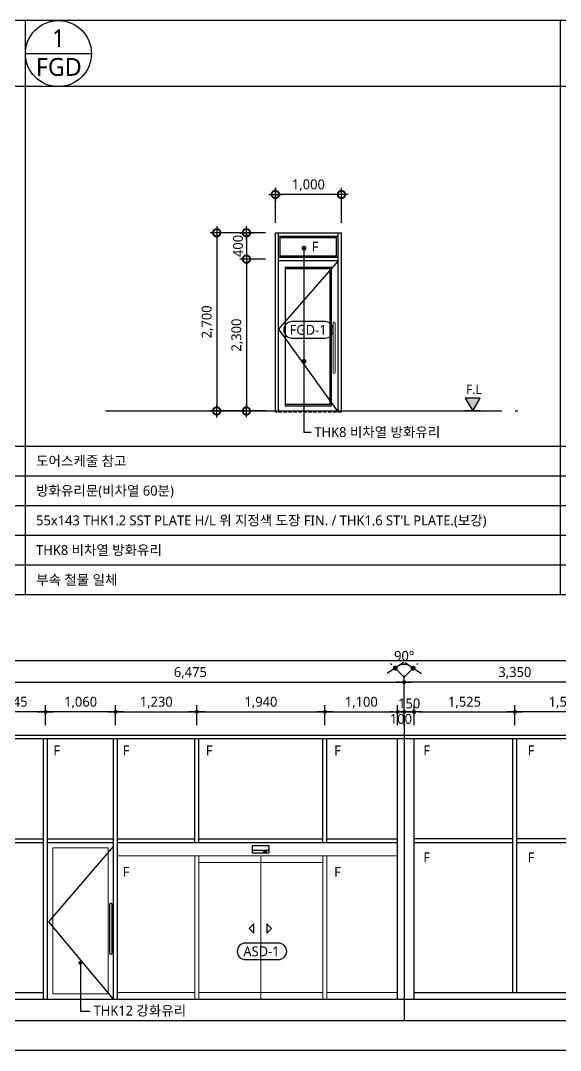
# Model space of a CAD drawing. Header units: millimetres. Extents: x -3 to 459584, y -660938 to -11738.
# Drawn here: x 99177 to 107349, y -135934 to -120334 of the extents above; entities that cross this region are included whole.
import ezdxf
from ezdxf import colors
from ezdxf.entities.mleader import LeaderData, LeaderLine
from ezdxf.enums import TextEntityAlignment as Align
from ezdxf.math import Vec2, Vec3

# ---------------------------------------------------------------- set-up
doc = ezdxf.new("R2010")
doc.units = ezdxf.units.MM
doc.header["$LTSCALE"] = 200
for name, pattern in [('CEN-GAUN', [32.2, 30, -1, 0.2, -1]), ('CENTER1', [2.7, 2.5, -0.1, 0, -0.1]), ('DASHDOT', [1, 0.5, -0.25, 0, -0.25]), ('HIDDEN', [0.375, 0.25, -0.125])]:
    doc.linetypes.add(name, pattern=pattern)
doc.layers.get('DEFPOINTS').update_dxf_attribs({"color": 137})
for name, color, linetype in [('3TXT', 3, 'Continuous'), ('4ELE', 4, 'Continuous'), ('7ELE', 7, 'Continuous'), ('a-TAG-1', 6, 'Continuous'), ('A-TAG-2', 4, 'Continuous'), ('CEN', 1, 'CEN-GAUN'), ('CTR', 1, 'Continuous'), ('DIM', 7, 'Continuous'), ('door-sym', 1, 'CENTER1'), ('ELE3', 3, 'Continuous'), ('ELE4', 4, 'Continuous'), ('ELE6', 6, 'Continuous'), ('FUR', 4, 'Continuous'), ('HA', 6, 'Continuous'), ('SYM', 6, 'Continuous'), ('SYM-LEAD', 6, 'Continuous'), ('TAG', 6, 'Continuous'), ('TAR-LEVEL', 6, 'Continuous'), ('TEX', 3, 'Continuous'), ('WIN-N', 5, 'Continuous')]:
    doc.layers.add(name, color=color, linetype=linetype)
doc.layers.add('WIN', color=4, linetype='Continuous', lineweight=0)
doc.styles.add('$0$스타일1', font='malgun.ttf')
doc.styles.add('ARIAL', font='malgun.ttf')
doc.styles.add('S1', font='malgun.ttf')
doc.styles.add('돋움', font='malgun.ttf')
doc.styles.add('스타일1', font='malgun.ttf')
doc.dimstyles.new('CJA', dxfattribs={"dimscale": 300, "dimtxt": 2.7, "dimasz": 1, "dimexe": 2, "dimexo": 3, "dimgap": 1, "dimtad": 1, "dimdec": 0, "dimzin": 1, "dimdsep": 46, "dimlunit": 6, "dimtxsty": '$0$스타일1', "dimblk": 'CJDOT', "dimcen": 0.09, "dimdle": 1, "dimclrd": 256, "dimclre": 256, "dimclrt": 3, "dimadec": 0, "dimazin": 0, "dimtfac": 1, "dimtdec": 0, "dimtix": 1, "dimtmove": 2, "dimatfit": 3, "dimldrblk": 'CJDOT', "dimfxl": 1, "dimtolj": 1, "dimtzin": 1, "dimarcsym": 0})
doc.dimstyles.new('CJA-50', dxfattribs={"dimscale": 50, "dimtxt": 3, "dimasz": 1, "dimexe": 2, "dimexo": 3, "dimgap": 1, "dimtad": 1, "dimdec": 0, "dimzin": 1, "dimdsep": 46, "dimlunit": 6, "dimtxsty": 'S1', "dimblk": 'GAUN-DOT', "dimcen": -2, "dimdle": 2, "dimclrd": 256, "dimclre": 256, "dimclrt": 3, "dimadec": 0, "dimazin": 0, "dimtfac": 1, "dimtdec": 0, "dimtix": 1, "dimtmove": 2, "dimatfit": 3, "dimldrblk": 'DOTSMALL', "dimfxl": 1, "dimtolj": 1, "dimtzin": 1, "dimarcsym": 0})
doc.dimstyles.new('CJC-50', dxfattribs={"dimscale": 50, "dimtxt": 3, "dimasz": 1.2, "dimexe": 2, "dimexo": 3, "dimgap": 1, "dimtad": 1, "dimdec": 0, "dimdsep": 46, "dimlunit": 6, "dimtxsty": 'ARIAL', "dimblk": 'CJDOT', "dimcen": 1, "dimclrd": 256, "dimclre": 256, "dimclrt": 3, "dimadec": 0, "dimazin": 0, "dimtfac": 1, "dimtdec": 0, "dimtix": 1, "dimtmove": 2, "dimatfit": 2, "dimfxl": 1, "dimlwd": -1, "dimlwe": -1, "dimarcsym": 0})
doc.dimstyles.new('DIM-QD 1', dxfattribs={"dimtxt": 3, "dimasz": 1.5, "dimexe": 1, "dimexo": 0, "dimgap": 1, "dimtad": 1, "dimdec": 3, "dimdsep": 46, "dimlunit": 6, "dimtxsty": '$0$스타일1', "dimblk1": 'ARCHTICK', "dimblk2": 'ARCHTICK', "dimsah": 1, "dimcen": 0, "dimclrd": 256, "dimclre": 256, "dimclrt": 3, "dimazin": 2, "dimtfac": 1, "dimtdec": 3, "dimtix": 1, "dimtmove": 2, "dimatfit": 3, "dimldrblk": 'ARCHTICK', "dimfxl": 1, "dimtolj": 1, "dimtzin": 0, "dimarcsym": 0})

# ---------------------------------------------------------------- blocks, each defined once
blk = doc.blocks.new('단면레벨-1')
at = {"layer": 'TAG'}
blk.add_hatch(color=256, dxfattribs=at).paths.add_polyline_path([(0, 0), (2.27, 3.93), (-2.27, 3.93)])
for p, q in [((-2.27, 3.93), (0, 0)), ((2.27, 3.93), (-2.27, 3.93)), ((0, 0), (2.27, 3.93)), ((2.27, 0), (-2.27, 0))]:
    blk.add_line(p, q, dxfattribs=at)
at = {"layer": 'TAG', "color": 3, "style": '돋움'}
blk.add_attdef('GL.+1500', text='', height=2.81, dxfattribs=at).set_placement((0.37, 6.53), align=Align.MIDDLE)
blk = doc.blocks.new('dor&win')
at = {"layer": 'a-TAG-1', "ltscale": 0.2}
blk.add_line((-5.5, 0), (5.5, 0), dxfattribs=at)
blk.add_circle((0, 0), 5.5, dxfattribs=at)
at = {"layer": 'a-TAG-1', "color": 3, "style": 'ARIAL'}
for tag, p in [('1', (0, 2.58)), ('FSD', (0.07, -2.22))]:
    blk.add_attdef(tag, text='', height=3, dxfattribs=at).set_placement(p, align=Align.MIDDLE_CENTER)
blk = doc.blocks.new('GAUN-DOT')
at = {"linetype": 'ByBlock'}
for p, q in [((2, 0), (-2, 0)), ((0, -2), (0, 2))]:
    blk.add_line(p, q, dxfattribs=at)
at = {"const_width": 2.25}
blk.add_lwpolyline([(0, 0.28125, 1), (0, -0.28125, 1)], format="xyb", close=True, dxfattribs=at)
blk = doc.blocks.new('*D138')
at = {"layer": 'DEFPOINTS', "color": 0, "transparency": 16777216}
for p in [(103034, -123948), (102596, -126248), (103034, -126248)]:
    blk.add_point(p, dxfattribs=at)
at = {"layer": 'DIM', "lineweight": -2, "transparency": 16777216}
for p, q in [((102884, -123948), (102496, -123948)), ((102596, -123998), (102596, -126198)), ((102884, -126248), (102496, -126248))]:
    blk.add_line(p, q, dxfattribs=at)
at = {"layer": 'DIM', "lineweight": -2, "transparency": 16777216, "xscale": 50, "yscale": 50, "zscale": 50}
for p, rotation in [((102596, -123948), 90), ((102596, -126248), 270)]:
    blk.add_blockref('GAUN-DOT', p, dxfattribs=dict(at, rotation=rotation))
at = {"layer": 'DIM', "color": 3, "transparency": 16777216, "insert": (102456, -125098), "char_height": 150, "attachment_point": 5, "rotation": 90, "style": 'S1'}
blk.add_mtext('\\A1;2,300', dxfattribs=at)
blk = doc.blocks.new('_DotSmall')
at = {"color": 0, "linetype": 'ByBlock', "const_width": 0.5}
blk.add_lwpolyline([(-0.0625, 0, 1), (0.0625, 0, 1)], format="xyb", close=True, dxfattribs=at)
blk = doc.blocks.new('*D139')
at = {"layer": 'DEFPOINTS', "color": 0, "transparency": 16777216}
for p in [(103034, -123548), (102146, -126248), (103034, -126248)]:
    blk.add_point(p, dxfattribs=at)
at = {"layer": 'DIM', "lineweight": -2, "transparency": 16777216}
for p, q in [((102884, -123548), (102046, -123548)), ((102146, -123598), (102146, -126198)), ((102884, -126248), (102046, -126248))]:
    blk.add_line(p, q, dxfattribs=at)
at = {"layer": 'DIM', "lineweight": -2, "transparency": 16777216, "xscale": 50, "yscale": 50, "zscale": 50}
for p, rotation in [((102146, -123548), 90), ((102146, -126248), 270)]:
    blk.add_blockref('GAUN-DOT', p, dxfattribs=dict(at, rotation=rotation))
at = {"layer": 'DIM', "color": 3, "transparency": 16777216, "insert": (102006, -124898), "char_height": 150, "attachment_point": 5, "rotation": 90, "style": 'S1'}
blk.add_mtext('\\A1;2,700', dxfattribs=at)
blk = doc.blocks.new('*D140')
at = {"layer": 'DEFPOINTS', "color": 0, "transparency": 16777216}
for p in [(103034, -123548), (102596, -123948), (103034, -123948)]:
    blk.add_point(p, dxfattribs=at)
at = {"layer": 'DIM', "lineweight": -2, "transparency": 16777216}
for p, q in [((102884, -123548), (102496, -123548)), ((102596, -123498), (102596, -123448)), ((102596, -123548), (102596, -123948)), ((102884, -123948), (102496, -123948)), ((102596, -123998), (102596, -124048))]:
    blk.add_line(p, q, dxfattribs=at)
at = {"layer": 'DIM', "lineweight": -2, "transparency": 16777216, "xscale": 50, "yscale": 50, "zscale": 50}
for p, rotation in [((102596, -123548), 270), ((102596, -123948), 90)]:
    blk.add_blockref('GAUN-DOT', p, dxfattribs=dict(at, rotation=rotation))
at = {"layer": 'DIM', "color": 3, "transparency": 16777216, "insert": (102468, -123748), "char_height": 150, "attachment_point": 5, "rotation": 90, "style": 'S1'}
blk.add_mtext('\\A1;400', dxfattribs=at)
blk = doc.blocks.new('*D141')
at = {"layer": 'DEFPOINTS', "color": 0, "transparency": 16777216}
for p in [(103034, -122968), (103034, -123548), (104034, -123548)]:
    blk.add_point(p, dxfattribs=at)
at = {"layer": 'DIM', "lineweight": -2, "transparency": 16777216}
for p, q in [((103034, -123398), (103034, -122868)), ((104034, -123398), (104034, -122868)), ((103984, -122968), (103084, -122968))]:
    blk.add_line(p, q, dxfattribs=at)
at = {"layer": 'DIM', "lineweight": -2, "transparency": 16777216, "xscale": 50, "yscale": 50, "zscale": 50, "rotation": 180}
blk.add_blockref('GAUN-DOT', (103034, -122968), dxfattribs=at)
at = {"layer": 'DIM', "lineweight": -2, "transparency": 16777216, "xscale": 50, "yscale": 50, "zscale": 50}
blk.add_blockref('GAUN-DOT', (104034, -122968), dxfattribs=at)
at = {"layer": 'DIM', "color": 3, "transparency": 16777216, "insert": (103534, -122828), "char_height": 150, "attachment_point": 5, "style": 'S1'}
blk.add_mtext('\\A1;1,000', dxfattribs=at)
blk = doc.blocks.new('DN')
at = {"layer": 'SYM', "color": 6}
blk.add_lwpolyline([(12.5, 0.17, 1), (12.5, 5.17), (2.5, 5.17, 1), (2.5, 0.17)], format="xyb", close=True, dxfattribs=at)
at = {"layer": 'SYM', "color": 3, "style": '스타일1'}
blk.add_attdef('FSD-1', text='', height=3, dxfattribs=at).set_placement((7.37, 2.67), align=Align.MIDDLE_CENTER)
blk = doc.blocks.new('CJDOT')
blk.add_line((-2, 0), (2, 0))
at = {"const_width": 0.5}
blk.add_lwpolyline([(-0.25, 0, 1), (0.25, 0, 1)], format="xyb", close=True, dxfattribs=at)
blk = doc.blocks.new('*D316')
at = {"layer": 'DEFPOINTS', "color": 0, "transparency": 16777216}
for p in [(104935, -130093, 0), (104869, -130162, 0), (105105, -130158, 0), (104985, -130278, 0), (104985, -130278, 0)]:
    blk.add_point(p, dxfattribs=at)
at = {"layer": 'DIM', "lineweight": -2, "transparency": 16777216}
for p, q in [((104798, -130091, 0), (104779, -130072, 0)), ((105175, -130087, 0), (105191, -130072, 0))]:
    blk.add_line(p, q, dxfattribs=at)
blk.add_arc((104985, -130278, 0), 191, 67.5977, 112.4023, dxfattribs=at)
at = {"layer": 'DIM', "lineweight": -2, "transparency": 16777216, "xscale": 75, "yscale": 75, "zscale": 75}
for p, rotation in [((104849, -130143, 0), 213.7011454568303), ((105120, -130143, 0), 326.2988546182364)]:
    blk.add_blockref('CJDOT', p, dxfattribs=dict(at, rotation=rotation))
at = {"layer": 'DIM', "color": 3, "transparency": 16777216, "insert": (104985, -129959, 0), "char_height": 150, "attachment_point": 5, "style": '$0$스타일1'}
blk.add_mtext('\\A1;90°', dxfattribs=at)
blk = doc.blocks.new('*D317')
at = {"layer": 'DEFPOINTS', "color": 0, "linetype": 'Continuous', "ltscale": 0.1, "transparency": 16777216}
for p in [(103785, -130806, 0), (101845, -131157, 0), (103785, -131157, 0)]:
    blk.add_point(p, dxfattribs=at)
at = {"layer": 'DIM', "ltscale": 0.1, "transparency": 16777216}
for p, q in [((101845, -131007, 0), (101845, -130706, 0)), ((103785, -131007, 0), (103785, -130706, 0)), ((101905, -130806, 0), (103725, -130806, 0))]:
    blk.add_line(p, q, dxfattribs=at)
at = {"layer": 'DIM', "linetype": 'Continuous', "ltscale": 0.1, "transparency": 16777216, "xscale": 60, "yscale": 60, "zscale": 60, "rotation": 180}
blk.add_blockref('CJDOT', (101845, -130806, 0), dxfattribs=at)
at = {"layer": 'DIM', "linetype": 'Continuous', "ltscale": 0.1, "transparency": 16777216, "xscale": 60, "yscale": 60, "zscale": 60}
blk.add_blockref('CJDOT', (103785, -130806, 0), dxfattribs=at)
at = {"layer": 'DIM', "color": 3, "linetype": 'Continuous', "ltscale": 0.1, "transparency": 16777216, "insert": (102815, -130666, 0), "char_height": 150, "attachment_point": 5, "style": 'S1'}
blk.add_mtext('1,940', dxfattribs=at)
blk = doc.blocks.new('*D318')
at = {"layer": 'DEFPOINTS', "color": 0, "linetype": 'Continuous', "ltscale": 0.1, "transparency": 16777216}
for p in [(99555, -130806, 0), (99555, -131157, 0), (100615, -131157, 0)]:
    blk.add_point(p, dxfattribs=at)
at = {"layer": 'DIM', "ltscale": 0.1, "transparency": 16777216}
for p, q in [((99555, -131007, 0), (99555, -130706, 0)), ((100615, -131007, 0), (100615, -130706, 0)), ((100555, -130806, 0), (99615, -130806, 0))]:
    blk.add_line(p, q, dxfattribs=at)
at = {"layer": 'DIM', "linetype": 'Continuous', "ltscale": 0.1, "transparency": 16777216, "xscale": 60, "yscale": 60, "zscale": 60, "rotation": 180}
blk.add_blockref('CJDOT', (99555, -130806, 0), dxfattribs=at)
at = {"layer": 'DIM', "linetype": 'Continuous', "ltscale": 0.1, "transparency": 16777216, "xscale": 60, "yscale": 60, "zscale": 60}
blk.add_blockref('CJDOT', (100615, -130806, 0), dxfattribs=at)
at = {"layer": 'DIM', "color": 3, "linetype": 'Continuous', "ltscale": 0.1, "transparency": 16777216, "insert": (100085, -130666, 0), "char_height": 150, "attachment_point": 5, "style": 'S1'}
blk.add_mtext('1,060', dxfattribs=at)
blk = doc.blocks.new('*D319')
at = {"layer": 'DEFPOINTS', "color": 0, "linetype": 'Continuous', "ltscale": 0.1, "transparency": 16777216}
for p in [(98510, -130806, 0), (98510, -131157, 0), (99555, -131157, 0)]:
    blk.add_point(p, dxfattribs=at)
at = {"layer": 'DIM', "ltscale": 0.1, "transparency": 16777216}
for p, q in [((98510, -131007, 0), (98510, -130706, 0)), ((99555, -131007, 0), (99555, -130706, 0)), ((99495, -130806, 0), (98570, -130806, 0))]:
    blk.add_line(p, q, dxfattribs=at)
at = {"layer": 'DIM', "linetype": 'Continuous', "ltscale": 0.1, "transparency": 16777216, "xscale": 60, "yscale": 60, "zscale": 60}
for p, rotation in [((98510, -130806, 0), 179.9999998615234), ((99555, -130806, 0), 359.9999998615234)]:
    blk.add_blockref('CJDOT', p, dxfattribs=dict(at, rotation=rotation))
at = {"layer": 'DIM', "color": 3, "linetype": 'Continuous', "ltscale": 0.1, "transparency": 16777216, "insert": (99032, -130666, 0), "char_height": 150, "attachment_point": 5, "rotation": 360, "style": 'S1'}
blk.add_mtext('1,045', dxfattribs=at)
blk = doc.blocks.new('*D320')
at = {"layer": 'DEFPOINTS', "color": 0, "linetype": 'Continuous', "ltscale": 0.1, "transparency": 16777216}
for p in [(104985, -130356, 0), (98510, -131157, 0), (104985, -131157, 0)]:
    blk.add_point(p, dxfattribs=at)
at = {"layer": 'DIM', "ltscale": 0.1, "transparency": 16777216}
for p, q in [((98510, -131007, 0), (98510, -130256, 0)), ((104985, -131007, 0), (104985, -130256, 0)), ((98570, -130356, 0), (104925, -130356, 0))]:
    blk.add_line(p, q, dxfattribs=at)
at = {"layer": 'DIM', "linetype": 'Continuous', "ltscale": 0.1, "transparency": 16777216, "xscale": 60, "yscale": 60, "zscale": 60, "rotation": 180}
blk.add_blockref('CJDOT', (98510, -130356, 0), dxfattribs=at)
at = {"layer": 'DIM', "linetype": 'Continuous', "ltscale": 0.1, "transparency": 16777216, "xscale": 60, "yscale": 60, "zscale": 60}
blk.add_blockref('CJDOT', (104985, -130356, 0), dxfattribs=at)
at = {"layer": 'DIM', "color": 3, "linetype": 'Continuous', "ltscale": 0.1, "transparency": 16777216, "insert": (101747, -130216, 0), "char_height": 150, "attachment_point": 5, "style": 'S1'}
blk.add_mtext('6,475', dxfattribs=at)
blk = doc.blocks.new('*D324')
at = {"layer": 'DEFPOINTS', "color": 0, "linetype": 'Continuous', "ltscale": 0.1, "transparency": 16777216}
for p in [(104885, -130806, 0), (103785, -131157, 0), (104885, -131157, 0)]:
    blk.add_point(p, dxfattribs=at)
at = {"layer": 'DIM', "ltscale": 0.1, "transparency": 16777216}
for p, q in [((103785, -131007, 0), (103785, -130706, 0)), ((104885, -131007, 0), (104885, -130706, 0)), ((103845, -130806, 0), (104825, -130806, 0))]:
    blk.add_line(p, q, dxfattribs=at)
at = {"layer": 'DIM', "linetype": 'Continuous', "ltscale": 0.1, "transparency": 16777216, "xscale": 60, "yscale": 60, "zscale": 60, "rotation": 180}
blk.add_blockref('CJDOT', (103785, -130806, 0), dxfattribs=at)
at = {"layer": 'DIM', "linetype": 'Continuous', "ltscale": 0.1, "transparency": 16777216, "xscale": 60, "yscale": 60, "zscale": 60}
blk.add_blockref('CJDOT', (104885, -130806, 0), dxfattribs=at)
at = {"layer": 'DIM', "color": 3, "linetype": 'Continuous', "ltscale": 0.1, "transparency": 16777216, "insert": (104335, -130666, 0), "char_height": 150, "attachment_point": 5, "style": 'S1'}
blk.add_mtext('1,100', dxfattribs=at)
blk = doc.blocks.new('*D325')
at = {"layer": 'DEFPOINTS', "color": 0, "linetype": 'Continuous', "ltscale": 0.1, "transparency": 16777216}
for p in [(106660, -130806, 0), (105135, -131157, 0), (106660, -131157, 0)]:
    blk.add_point(p, dxfattribs=at)
at = {"layer": 'DIM', "ltscale": 0.1, "transparency": 16777216}
for p, q in [((105135, -131007, 0), (105135, -130706, 0)), ((106660, -131007, 0), (106660, -130706, 0)), ((105195, -130806, 0), (106600, -130806, 0))]:
    blk.add_line(p, q, dxfattribs=at)
at = {"layer": 'DIM', "linetype": 'Continuous', "ltscale": 0.1, "transparency": 16777216, "xscale": 60, "yscale": 60, "zscale": 60, "rotation": 180}
blk.add_blockref('CJDOT', (105135, -130806, 0), dxfattribs=at)
at = {"layer": 'DIM', "linetype": 'Continuous', "ltscale": 0.1, "transparency": 16777216, "xscale": 60, "yscale": 60, "zscale": 60}
blk.add_blockref('CJDOT', (106660, -130806, 0), dxfattribs=at)
at = {"layer": 'DIM', "color": 3, "linetype": 'Continuous', "ltscale": 0.1, "transparency": 16777216, "insert": (105897, -130666, 0), "char_height": 150, "attachment_point": 5, "style": 'S1'}
blk.add_mtext('1,525', dxfattribs=at)
blk = doc.blocks.new('*D327')
at = {"layer": 'DEFPOINTS', "color": 0, "linetype": 'Continuous', "ltscale": 0.1, "transparency": 16777216}
for p in [(104985, -130356, 0), (104985, -131157, 0), (108335, -131157, 0)]:
    blk.add_point(p, dxfattribs=at)
at = {"layer": 'DIM', "ltscale": 0.1, "transparency": 16777216}
for p, q in [((104985, -131007, 0), (104985, -130256, 0)), ((108335, -131007, 0), (108335, -130256, 0)), ((108275, -130356, 0), (105045, -130356, 0))]:
    blk.add_line(p, q, dxfattribs=at)
at = {"layer": 'DIM', "linetype": 'Continuous', "ltscale": 0.1, "transparency": 16777216, "xscale": 60, "yscale": 60, "zscale": 60, "rotation": 180}
blk.add_blockref('CJDOT', (104985, -130356, 0), dxfattribs=at)
at = {"layer": 'DIM', "linetype": 'Continuous', "ltscale": 0.1, "transparency": 16777216, "xscale": 60, "yscale": 60, "zscale": 60}
blk.add_blockref('CJDOT', (108335, -130356, 0), dxfattribs=at)
at = {"layer": 'DIM', "color": 3, "linetype": 'Continuous', "ltscale": 0.1, "transparency": 16777216, "insert": (106660, -130216, 0), "char_height": 150, "attachment_point": 5, "style": 'S1'}
blk.add_mtext('3,350', dxfattribs=at)
blk = doc.blocks.new('*D328')
at = {"layer": 'DEFPOINTS', "color": 0, "linetype": 'Continuous', "ltscale": 0.1, "transparency": 16777216}
for p in [(101845, -130806, 0), (100615, -131157, 0), (101845, -131157, 0)]:
    blk.add_point(p, dxfattribs=at)
at = {"layer": 'DIM', "ltscale": 0.1, "transparency": 16777216}
for p, q in [((100615, -131007, 0), (100615, -130706, 0)), ((101845, -131007, 0), (101845, -130706, 0)), ((100675, -130806, 0), (101785, -130806, 0))]:
    blk.add_line(p, q, dxfattribs=at)
at = {"layer": 'DIM', "linetype": 'Continuous', "ltscale": 0.1, "transparency": 16777216, "xscale": 60, "yscale": 60, "zscale": 60, "rotation": 180}
blk.add_blockref('CJDOT', (100615, -130806, 0), dxfattribs=at)
at = {"layer": 'DIM', "linetype": 'Continuous', "ltscale": 0.1, "transparency": 16777216, "xscale": 60, "yscale": 60, "zscale": 60}
blk.add_blockref('CJDOT', (101845, -130806, 0), dxfattribs=at)
at = {"layer": 'DIM', "color": 3, "linetype": 'Continuous', "ltscale": 0.1, "transparency": 16777216, "insert": (101230, -130666, 0), "char_height": 150, "attachment_point": 5, "style": 'S1'}
blk.add_mtext('1,230', dxfattribs=at)
blk = doc.blocks.new('ASD-1')
at = {"layer": 'door-sym', "elevation": 0}
for points in [[(2061, 1138), (1991, 1067), (2061, 997)], [(2332, 1067), (2261, 1138), (2261, 997)]]:
    blk.add_lwpolyline(points, close=True, dxfattribs=at)
at = {"layer": 'WIN'}
for p, q in [((1170, 0), (1170, 2170)), ((1230, 0), (1230, 2170)), ((3110, 0), (3110, 2170)), ((3170, 0), (3170, 2170))]:
    blk.add_line(p, q, dxfattribs=at)
blk.add_lwpolyline([(0, 2370), (4240, 2370), (4240, 0), (0, 0)], close=True, dxfattribs=at)
for points in [[(0, 2170), (4240, 2170)], [(1230, 2070), (3110, 2070)], [(1230, 2070), (3110, 2070)], [(2170, 2170), (2170, 0)], [(0, 100), (1170, 100)], [(1230, 100), (1240, 100)], [(1240, 100), (3110, 100)], [(3170, 100), (4240, 100)]]:
    blk.add_lwpolyline(points, dxfattribs=at)
at = {"layer": 'WIN-N'}
for p, q in [((2043, 2212), (2043, 2324)), ((2043, 2324), (2290, 2324)), ((2043, 2255), (2290, 2255)), ((2290, 2212), (2043, 2212)), ((2207, 2241), (2249, 2241)), ((2207, 2241), (2207, 2224)), ((2207, 2224), (2249, 2224)), ((2249, 2241), (2249, 2224)), ((2290, 2324), (2290, 2212))]:
    blk.add_line(p, q, dxfattribs=at)
at = {"layer": 'SYM'}
ref = blk.add_blockref('DN', (1811, 589, 0), dxfattribs=dict(at, xscale=50.00000000000001, yscale=50.00000000000001, zscale=50.00000000000001))
ref.add_attrib('1-FSD', 'ASD-1', dxfattribs={"color": 3, "height": 150, "style": '스타일1'}).set_placement((2179, 723, 0), align=Align.MIDDLE_CENTER)
blk = doc.blocks.new('ADW-1')
at = {"elevation": 0}
blk.add_lwpolyline([(0, 4000), (9825, 4000), (9825, 0), (0, 0)], close=True, dxfattribs=at)
at = {"layer": '4ELE'}
for p, q in [((9825, 3940), (0, 3940)), ((60, 0, 0), (60, 3940, 0)), ((1015, 0, 0), (1015, 3940, 0)), ((1075, 0, 0), (1075, 3940, 0)), ((2075, 0, 0), (2075, 3940, 0)), ((2135, 0, 0), (2135, 3940, 0)), ((3305, 2370, 0), (3305, 3940, 0)), ((3365, 2370, 0), (3365, 3940, 0)), ((5245, 2370, 0), (5245, 3940, 0)), ((5305, 2370, 0), (5305, 3940, 0)), ((6375, 0, 0), (6375, 3940, 0)), ((6625, 0, 0), (6625, 3940, 0)), ((8120, 100, 0), (8120, 3940, 0)), ((8180, 100, 0), (8180, 3940, 0)), ((9675, 0, 0), (9675, 3940, 0)), ((9825, 0, 0), (9825, 3940, 0)), ((2135, 2370, 0), (6375, 2370, 0)), ((3365, 2430, 0), (5245, 2430, 0)), ((5305, 2430, 0), (6375, 2430, 0)), ((6625, 2370, 0), (8120, 2370, 0)), ((8180, 2370, 0), (9675, 2370, 0))]:
    blk.add_line(p, q, dxfattribs=at)
at = {"layer": '4ELE', "elevation": 0}
for points in [[(60, 2430), (1015, 2430)], [(60, 2370), (1015, 2370)], [(1075, 2430), (2075, 2430)], [(1075, 2370), (2075, 2370)], [(2135, 2430), (3305, 2430)], [(8120, 2430), (6625, 2430)], [(9675, 2430), (8180, 2430)], [(6625, 100), (9675, 100)]]:
    blk.add_lwpolyline(points, dxfattribs=at)
at = {"layer": '7ELE', "elevation": 0}
blk.add_lwpolyline([(2050, 690, -1), (2020, 690), (2020, 1440, -1), (2050, 1440)], format="xyb", close=True, dxfattribs=at)
at = {"layer": 'CTR', "linetype": 'DASHDOT', "ltscale": 100, "elevation": 0}
blk.add_lwpolyline([(2075, 0), (1095, 1170), (2075, 2310)], dxfattribs=at)
at = {"layer": 'WIN', "elevation": 0}
blk.add_lwpolyline([(1995, 80), (1155, 80), (1155, 2290), (1995, 2290)], close=True, dxfattribs=at)
at = {"layer": 'WIN-N'}
for q in [(0, 4000, 0), (9825, 0, 0)]:
    blk.add_line((0, 0, 0), q, dxfattribs=at)
blk.add_lwpolyline([(0, 4000), (9825, 4000)], dxfattribs=at)
at = {"layer": 'WIN-N', "elevation": 0}
blk.add_lwpolyline([(60, 100), (1015, 100)], dxfattribs=at)
at = {"layer": 'WIN'}
blk.add_blockref('ASD-1', (2135, 0, 0), dxfattribs=at)
blk = doc.blocks.new('*D329')
at = {"layer": 'DEFPOINTS', "color": 0, "linetype": 'Continuous', "ltscale": 0.1, "transparency": 16777216}
for p in [(104985, -130806, 0), (104985, -131157, 0), (105135, -131157, 0)]:
    blk.add_point(p, dxfattribs=at)
at = {"layer": 'DIM', "ltscale": 0.1, "transparency": 16777216}
for p, q in [((104985, -131007, 0), (104985, -130706, 0)), ((105135, -131007, 0), (105135, -130706, 0)), ((104925, -130806, 0), (104865, -130806, 0)), ((105135, -130806, 0), (104985, -130806, 0)), ((105195, -130806, 0), (105255, -130806, 0))]:
    blk.add_line(p, q, dxfattribs=at)
at = {"layer": 'DIM', "linetype": 'Continuous', "ltscale": 0.1, "transparency": 16777216, "xscale": 60, "yscale": 60, "zscale": 60}
blk.add_blockref('CJDOT', (104985, -130806, 0), dxfattribs=at)
at = {"layer": 'DIM', "linetype": 'Continuous', "ltscale": 0.1, "transparency": 16777216, "xscale": 60, "yscale": 60, "zscale": 60, "rotation": 180}
blk.add_blockref('CJDOT', (105135, -130806, 0), dxfattribs=at)
at = {"layer": 'DIM', "color": 3, "linetype": 'Continuous', "ltscale": 0.1, "transparency": 16777216, "insert": (105060, -130679, 0), "char_height": 150, "attachment_point": 5, "style": 'S1'}
blk.add_mtext('150', dxfattribs=at)
blk = doc.blocks.new('*D330')
at = {"layer": 'DEFPOINTS', "color": 0, "linetype": 'Continuous', "ltscale": 0.1, "transparency": 16777216}
for p in [(104985, -130806, 0), (104885, -131157, 0), (104985, -131157, 0)]:
    blk.add_point(p, dxfattribs=at)
at = {"layer": 'DIM', "ltscale": 0.1, "transparency": 16777216}
for p, q in [((104885, -131007, 0), (104885, -130706, 0)), ((104985, -131007, 0), (104985, -130706, 0)), ((104825, -130806, 0), (104765, -130806, 0)), ((104885, -130806, 0), (104985, -130806, 0)), ((105045, -130806, 0), (105105, -130806, 0))]:
    blk.add_line(p, q, dxfattribs=at)
at = {"layer": 'DIM', "linetype": 'Continuous', "ltscale": 0.1, "transparency": 16777216, "xscale": 60, "yscale": 60, "zscale": 60}
blk.add_blockref('CJDOT', (104885, -130806, 0), dxfattribs=at)
at = {"layer": 'DIM', "linetype": 'Continuous', "ltscale": 0.1, "transparency": 16777216, "xscale": 60, "yscale": 60, "zscale": 60, "rotation": 180}
blk.add_blockref('CJDOT', (104985, -130806, 0), dxfattribs=at)
at = {"layer": 'DIM', "color": 3, "linetype": 'Continuous', "ltscale": 0.1, "transparency": 16777216, "insert": (104935, -130913, 0), "char_height": 150, "attachment_point": 5, "style": 'S1'}
blk.add_mtext('100', dxfattribs=at)
blk = doc.blocks.new('*D336')
at = {"layer": 'DEFPOINTS', "color": 0, "linetype": 'Continuous', "ltscale": 0.1, "transparency": 16777216}
for p in [(106660, -130806, 0), (106660, -131157, 0), (108185, -131157, 0)]:
    blk.add_point(p, dxfattribs=at)
at = {"layer": 'DIM', "ltscale": 0.1, "transparency": 16777216}
for p, q in [((106660, -131007, 0), (106660, -130706, 0)), ((108185, -131007, 0), (108185, -130706, 0)), ((108125, -130806, 0), (106720, -130806, 0))]:
    blk.add_line(p, q, dxfattribs=at)
at = {"layer": 'DIM', "linetype": 'Continuous', "ltscale": 0.1, "transparency": 16777216, "xscale": 60, "yscale": 60, "zscale": 60, "rotation": 180}
blk.add_blockref('CJDOT', (106660, -130806, 0), dxfattribs=at)
at = {"layer": 'DIM', "linetype": 'Continuous', "ltscale": 0.1, "transparency": 16777216, "xscale": 60, "yscale": 60, "zscale": 60}
blk.add_blockref('CJDOT', (108185, -130806, 0), dxfattribs=at)
at = {"layer": 'DIM', "color": 3, "linetype": 'Continuous', "ltscale": 0.1, "transparency": 16777216, "insert": (107422, -130666, 0), "char_height": 150, "attachment_point": 5, "style": 'S1'}
blk.add_mtext('1,525', dxfattribs=at)
blk = doc.blocks.new('_ArchTick')
at = {"color": 0, "linetype": 'ByBlock', "const_width": 0.15}
blk.add_lwpolyline([(-0.5, -0.5), (0.5, 0.5)], dxfattribs=at)
blk = doc.blocks.new('_Dot')
at = {"color": 0, "linetype": 'ByBlock', "lineweight": -2}
blk.add_line((-0.5, 0), (-1, 0), dxfattribs=at)
at = {"color": 0, "linetype": 'ByBlock', "const_width": 0.5}
blk.add_lwpolyline([(-0.25, 0, 1), (0.25, 0, 1)], format="xyb", close=True, dxfattribs=at)

msp = doc.modelspace()

# ---------------------------------------------------------------- linework, layer by layer
at = {"elevation": 0}
msp.add_lwpolyline([(104843.2, -130136.5), (104984.6, -130277.9), (105126, -130136.5)], dxfattribs=at)
at = {"layer": 'A-TAG-2', "color": 7}
for p, q in [((118447.2, -121334.1), (84097.2, -121334.1)), ((118447.2, -130034.1), (84097.2, -130034.1))]:
    msp.add_line(p, q, dxfattribs=at)
at = {"layer": 'CEN'}
for p, q in [((100463.1, -126248), (106859.9, -126248)), ((104984.6, -130856.5, 0), (104984.6, -135484.1)), ((98303.5, -135156.6, 0), (109728.1, -135156.6, 0))]:
    msp.add_line(p, q, dxfattribs=at)
at = {"layer": 'CTR', "linetype": 'DASHDOT', "ltscale": 100}
msp.add_lwpolyline([(103983.7, -123973), (103083.7, -125008), (103983.7, -126268)], dxfattribs=at)
at = {"layer": 'ELE3'}
for p, q in [((118447.2, -120334.1), (84097.2, -120334.1)), ((118447.2, -129034.1), (84097.2, -129034.1))]:
    msp.add_line(p, q, dxfattribs=at)
at = {"layer": 'ELE4'}
for p, q in [((99248.9, -129034.1), (99248.9, -120334.1)), ((107349.4, -129034.1), (107349.4, -120334.1))]:
    msp.add_line(p, q, dxfattribs=at)
at = {"layer": 'ELE6'}
for p, q in [((118447.2, -126784.1), (84097.2, -126784.1)), ((118447.2, -127234.1), (84097.2, -127234.1)), ((118447.2, -127684.1), (84097.2, -127684.1)), ((118447.2, -128134.1), (84097.2, -128134.1)), ((118447.2, -128584.1), (84097.2, -128584.1)), ((118447.2, -135484.1), (84097.2, -135484.1)), ((118447.2, -135934.1), (84097.2, -135934.1))]:
    msp.add_line(p, q, dxfattribs=at)
at = {"layer": 'FUR'}
for p, q in [((103033.7, -123548), (104033.7, -123548)), ((103033.7, -126268), (103033.7, -123548)), ((103083.7, -126268), (103083.7, -123548)), ((103983.7, -126268), (103983.7, -123548)), ((104033.7, -126268), (104033.7, -123548)), ((103083.7, -123598), (103983.7, -123598)), ((103983.7, -123923), (103083.7, -123923)), ((103983.7, -123973), (103083.7, -123973)), ((104984.6, -131156.6, 0), (104984.6, -135156.6, 0))]:
    msp.add_line(p, q, dxfattribs=at)
at = {"layer": 'FUR', "linetype": 'HIDDEN'}
msp.add_line((104033.7, -126268), (103033.7, -126268), dxfattribs=at)
at = {"layer": 'FUR'}
msp.add_lwpolyline([(103183.7, -126168), (103883.7, -126168), (103883.7, -124073), (103183.7, -124073)], close=True, dxfattribs=at)
at = {"layer": 'HA'}
for p, q in [((103105.7, -123923), (103105.7, -123598)), ((103105.7, -123620), (103961.7, -123620)), ((103961.7, -123923), (103961.7, -123598)), ((103961.7, -123901), (103105.7, -123901))]:
    msp.add_line(p, q, dxfattribs=at)
msp.add_lwpolyline([(103180.7, -126146), (103861.7, -126146), (103861.7, -124095), (103180.7, -124095)], close=True, dxfattribs=at)
at = {"layer": 'WIN', "color": 5}
msp.add_lwpolyline([(103938.7, -125664.9, -1), (103908.7, -125664.9), (103908.7, -124914.9, -1), (103938.7, -124914.9)], format="xyb", close=True, dxfattribs=at)

# ---------------------------------------------------------------- block references
at = {"layer": 'a-TAG-1'}
ref = msp.add_blockref('dor&win', (99748.9, -120834.1), dxfattribs=dict(at, xscale=90.90909090894274, yscale=90.90909090894274, zscale=90.90909090894274))
ref.add_attrib('1', '1', dxfattribs={"color": 3, "height": 270, "style": 'S1', "width": 0.9}).set_placement((99748.9, -120599.2), align=Align.MIDDLE_CENTER)
ref.add_attrib('FSD', 'FGD', dxfattribs={"color": 3, "height": 270, "style": 'S1'}).set_placement((99755, -121036.2), align=Align.MIDDLE_CENTER)
at = {"layer": 'SYM'}
ref = msp.add_blockref('DN', (103161.4, -125152.1), dxfattribs=dict(at, xscale=50.00000000000001, yscale=50.00000000000001, zscale=50.00000000000001))
ref.add_attrib('1-FSD', 'FGD-1', dxfattribs={"color": 3, "height": 150, "style": '스타일1'}).set_placement((103530, -125018.5), align=Align.MIDDLE_CENTER)
at = {"layer": 'TAR-LEVEL'}
ref = msp.add_blockref('단면레벨-1', (106022.5, -126248), dxfattribs=dict(at, xscale=50, yscale=50, zscale=50))
ref.add_attrib('GL.+1500', 'F.L', dxfattribs={"color": 3, "height": 140.62, "style": 'ARIAL'}).set_placement((106040.9, -125921.7), align=Align.MIDDLE)
at = {"layer": 'WIN'}
msp.add_blockref('ADW-1', (98509.6, -135156.6, 0), dxfattribs=at)

# ---------------------------------------------------------------- texts
at = {"layer": '3TXT', "color": 3, "style": '스타일1'}
for p in [(103634.7, -123760.2), (99723.8, -131390.2), (100772.9, -131390.2), (102031.8, -131390.2), (103975.6, -131390.2), (105323.7, -131390.2), (106904, -131390.2), (105323.7, -133009.8), (106904, -133009.8), (100772.9, -133229.7), (103975.6, -133229.7)]:
    msp.add_text('F', height=150, dxfattribs=at).set_placement(p, align=Align.MIDDLE_CENTER)
at = {"layer": 'TEX', "style": 'S1'}
msp.add_text('THK8 비차열 방화유리', height=150, dxfattribs=at).set_placement((103625, -126568), align=Align.MIDDLE_LEFT)
for s, p in [('도어스케줄 참고', (99411.5, -127080.1)), ('방화유리문(비차열 60분)', (99411.5, -127530.1)), ("55x143 THK1.2 SST PLATE H/L 위 지정색 도장 FIN. / THK1.6 ST'L PLATE.(보강)", (99411.5, -127980.1)), ('THK8 비차열 방화유리', (99411.5, -128430.1)), ('부속 철물 일체', (99411.5, -128880.1))]:
    msp.add_text(s, height=150, dxfattribs=at).set_placement(p)

# ---------------------------------------------------------------- dimensions: what is measured, and where the dimension line sits
at = {"layer": 'DIM'}
dim = msp.add_linear_dim(base=(103033.7, -122968.1), p1=(104033.7, -123548), p2=(103033.7, -123548), dimstyle='CJA-50', dxfattribs=at)
dim.commit()
dim.dimension.update_dxf_attribs({"geometry": '*D141', "text_midpoint": (103533.7, -122827.6)})
for base, p1, p2, picture, middle in [((102145.7, -126248), (103033.7, -123548), (103033.7, -126248), '*D139', (102005.6, -124898)), ((102595.7, -123948), (103033.7, -123548), (103033.7, -123948), '*D140', (102468.2, -123748)), ((102595.7, -126248), (103033.7, -123948), (103033.7, -126248), '*D138', (102455.6, -125098))]:
    dim = msp.add_linear_dim(base=base, p1=p1, p2=p2, angle=90, dimstyle='CJA-50', dxfattribs=at)
    dim.commit()
    dim.dimension.update_dxf_attribs({"geometry": picture, "text_midpoint": middle})
dim = msp.add_angular_dim_2l(base=(104935.1, -130093), line1=((104984.6, -130277.9, 0), (104868.5, -130161.8, 0)), line2=((105104.6, -130157.9, 0), (104984.6, -130277.9, 0)), dimstyle='CJA', override={"dimscale": 50, "dimtxt": 3, "dimasz": 1.5, "dimexo": 2, "dimblk1": 'CJDOT', "dimblk2": 'CJDOT', "dimtix": 1, "dimtofl": 1}, dxfattribs=at)
dim.commit()
dim.dimension.update_dxf_attribs({"geometry": '*D316', "text_midpoint": (104984.6, -129959, 0)})
at = {"layer": 'DIM', "linetype": 'Continuous', "ltscale": 0.1}
for p1, p2, distance, picture, middle in [((98509.6, -131156.6, 0), (104984.6, -131156.6, 0), 800.2, '*D320', (101747.1, -130216.4, 0)), ((108334.6, -131156.6, 0), (104984.6, -131156.6, 0), -800.2, '*D327', (106659.6, -130216.4, 0)), ((99554.6, -131156.6, 0), (98509.6, -131156.6, 0), -350.2, '*D319', (99032.1, -130666, 0)), ((100614.6, -131156.6, 0), (99554.6, -131156.6, 0), -350.2, '*D318', (100084.6, -130666, 0)), ((100614.6, -131156.6, 0), (101844.6, -131156.6, 0), 350.2, '*D328', (101229.6, -130666, 0)), ((101844.6, -131156.6, 0), (103784.6, -131156.6, 0), 350.2, '*D317', (102814.6, -130666, 0)), ((103784.6, -131156.6, 0), (104884.6, -131156.6, 0), 350.2, '*D324', (104334.6, -130666, 0)), ((105134.6, -131156.6, 0), (106659.6, -131156.6, 0), 350.2, '*D325', (105897.1, -130666, 0)), ((108184.6, -131156.6, 0), (106659.6, -131156.6, 0), -350.2, '*D336', (107422.1, -130666, 0)), ((105134.6, -131156.6, 0), (104984.6, -131156.6, 0), -350.2, '*D329', (105059.6, -130678.5, 0))]:
    dim = msp.add_aligned_dim(p1=p1, p2=p2, distance=distance, dimstyle='CJC-50', override={"dimtxsty": 'S1'}, dxfattribs=at)
    dim.commit()
    dim.dimension.update_dxf_attribs({"geometry": picture, "text_midpoint": middle})
dim = msp.add_linear_dim(base=(104984.6, -130806.4, 0), p1=(104884.6, -131156.6, 0), p2=(104984.6, -131156.6, 0), angle=0, dimstyle='CJC-50', override={"dimtxsty": 'S1'}, dxfattribs=at)
dim.commit()
dim.dimension.update_dxf_attribs({"geometry": '*D330', "text_midpoint": (104934.6, -130912.7, 0), "dimtype": 161})

# ---------------------------------------------------------------- leaders
at = {"layer": 'SYM-LEAD'}
for points in [[(103467.5, -123780.7), (103467.5, -126568), (103575, -126568)], [(103467.5, -125494.7), (103467.5, -126568), (103575, -126568)]]:
    msp.add_leader(points, dimstyle='DIM-QD 1', override={"dimscale": 50, "dimtad": 0, "dimclrd": 6, "dimldrblk": 'Dot'}, dxfattribs=at)
at = {"layer": 'TAG', "color": 3}
ml = msp.add_multileader_mtext('Standard', dxfattribs=at)
ml.set_content('THK12 강화유리', color=3, style='ARIAL')
ml.set_leader_properties(color=6)
ml.set_arrow_properties(name='DOT')
ml.build(insert=Vec2(0, 0))
ml.multileader.update_dxf_attribs({"dogleg_length": 3, "arrow_head_size": 60})
ctx = ml.context
ctx.base_point, ctx.char_height, ctx.arrow_head_size, ctx.landing_gap_size, ctx.plane_origin = Vec3(100231.3, -135340.2), 150, 60, 50, Vec3(99215.3, -137470.8)
notes = []
notes.append((ctx, [(0, (1, 1, 0), (100081.3, -135340.2), (1, 0), 150, [(0, [(100081.3, -134606.9)], 0, [])])]))
ctx.mtext.insert, ctx.mtext.flow_direction = Vec3(100281.3, -135256), 5
for ctx, leaders in notes:
    for number, flags, end, landing, length, lines in leaders:
        leader = LeaderData()
        leader.index, (leader.has_last_leader_line, leader.has_dogleg_vector, leader.attachment_direction) = number, flags
        leader.last_leader_point, leader.dogleg_vector, leader.dogleg_length = Vec3(end), Vec3(landing), length
        for number, points, colour, breaks in lines:
            line = LeaderLine()
            line.index, line.vertices, line.color, line.breaks = number, Vec3.list(points), colors.encode_raw_color(colour), breaks
            leader.lines.append(line)
        ctx.leaders.append(leader)

doc.saveas('drawing.dxf')
